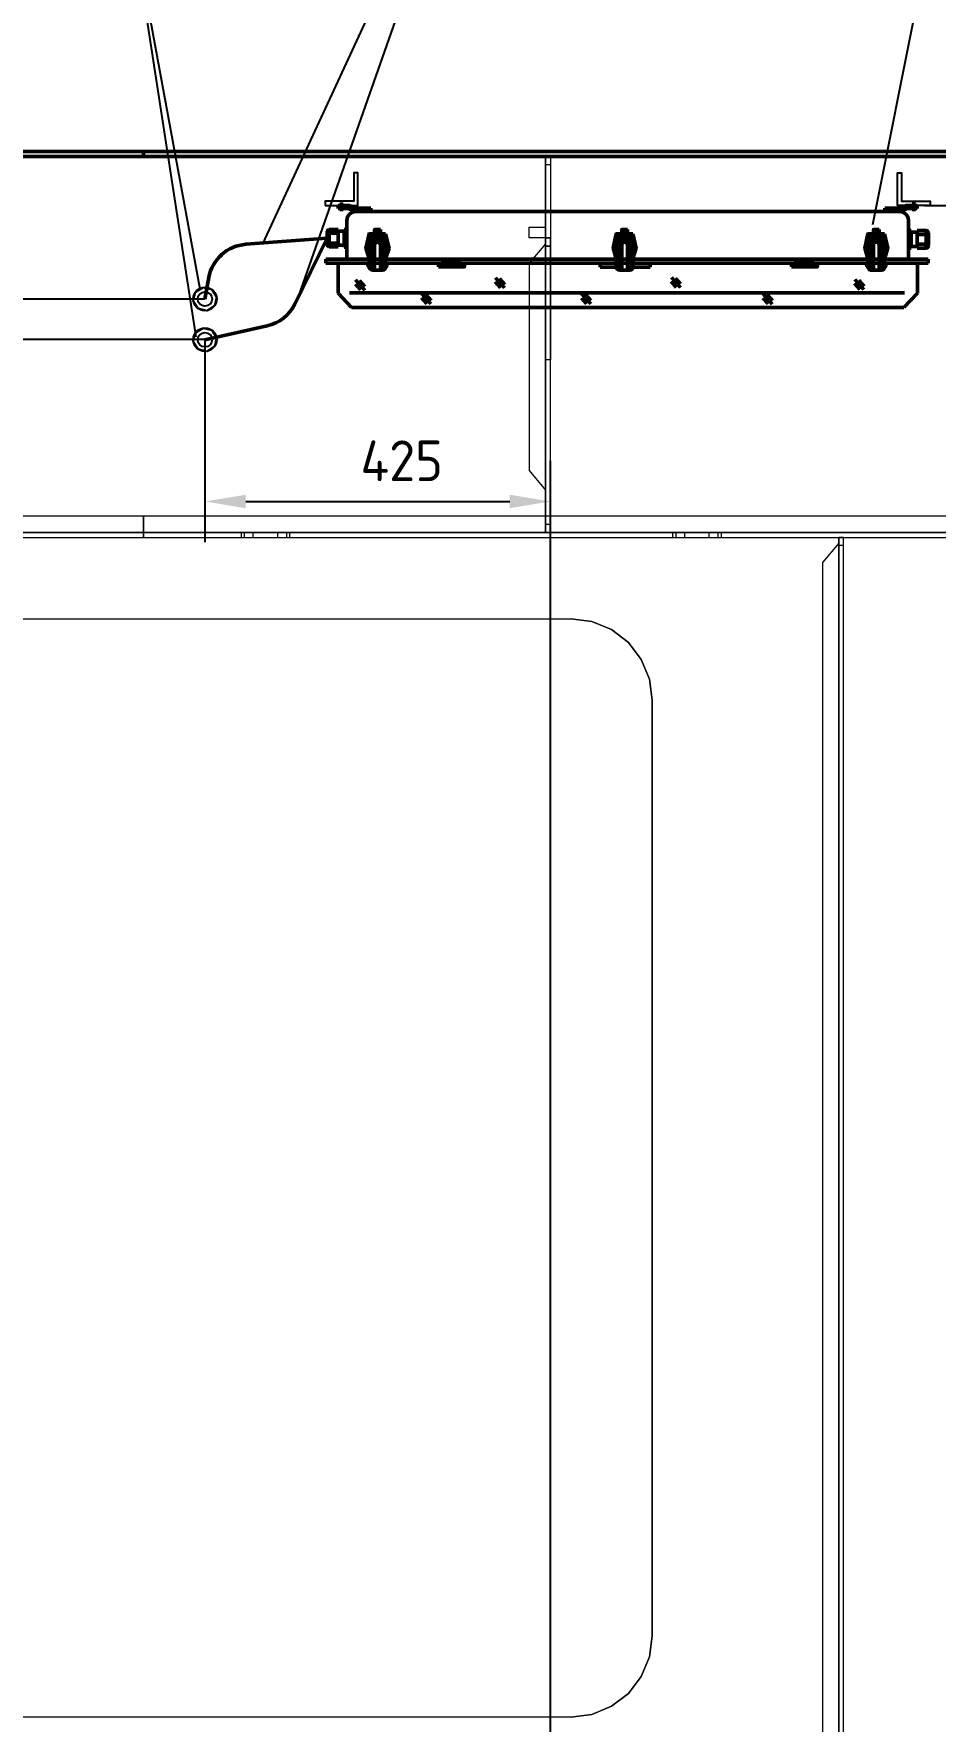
# Model space of a CAD drawing. Header units: millimetres. Extents: x -35117 to 70520, y -28859 to 27816.
# Drawn here: x 51631 to 52738, y -9067 to -6993 of the extents above; entities that cross this region are included whole.
import ezdxf

# ---------------------------------------------------------------- set-up
doc = ezdxf.new("R2010")
doc.units = ezdxf.units.MM
for name, color, linetype in [('-1102', 7, 'Continuous'), ('ANCHOR', 50, 'Continuous'), ('CABLE', 6, 'Continuous'), ('EQUIPMENT', 7, 'Continuous'), ('Выноски', 7, 'Continuous'), ('Насыщение', 7, 'Continuous'), ('Эл.слесарное насыщение', 7, 'Continuous')]:
    doc.layers.add(name, color=color, linetype=linetype)
doc.layers.add('Hull', color=1, linetype='Continuous', lineweight=40)
doc.layers.add('Other', color=3, linetype='Continuous', lineweight=60)
doc.styles.add('SIMPLEX', font='simplex.shx', dxfattribs={"width": 0.9, "height": 50})
doc.styles.get("Standard").update_dxf_attribs({"font": 'arial.ttf'})
doc.dimstyles.new('М_20 -1', dxfattribs={"dimscale": 0, "dimtxt": 50, "dimasz": 50, "dimexe": 50, "dimexo": 0, "dimgap": 25, "dimtad": 1, "dimdec": 0, "dimrnd": 5, "dimdsep": 46, "dimtxsty": 'SIMPLEX', "dimcen": 50, "dimclrd": 1, "dimclre": 1, "dimclrt": 3, "dimadec": 0, "dimazin": 0, "dimtfac": 1, "dimtdec": 0, "dimtmove": 0, "dimatfit": 3, "dimfxl": 1, "dimtolj": 1, "dimtzin": 0, "dimarcsym": 0})

# ---------------------------------------------------------------- blocks, each defined once
blk = doc.blocks.new('РР_1508918631_HG-20971400N')
at = {"layer": 'ANCHOR', "color": 0, "linetype": 'ByBlock', "flags": 128}
blk.add_lwpolyline([(2357.7, 1202), (2317.7, 1202), (2317.7, 1242), (2322.7, 1242), (2322.7, 1207), (2357.7, 1207), (2357.7, 1202)], dxfattribs=at)
at = {"layer": 'ANCHOR', "color": 0, "flags": 1}
for tag in ['SystemId', 'Keyword', 'Description', 'DimensionalDescription', '']:
    blk.add_attdef(tag, (2317, 1202), '', height=1, dxfattribs=at)
blk = doc.blocks.new('РР_1508766286_HG-20971400M')
at = {"layer": 'ANCHOR', "color": 0, "linetype": 'ByBlock', "flags": 128}
blk.add_lwpolyline([(1877.7, 1202), (1837.7, 1202), (1837.7, 1242), (1842.7, 1242), (1842.7, 1207), (1877.7, 1207), (1877.7, 1202)], dxfattribs=at)
at = {"layer": 'ANCHOR', "color": 0, "flags": 1}
for tag in ['SystemId', 'Keyword', 'Description', 'DimensionalDescription', '']:
    blk.add_attdef(tag, (1837, 1202), '', height=1, dxfattribs=at)
blk = doc.blocks.new('РР_1508918631_HG-20971400M')
at = {"layer": 'ANCHOR', "color": 0, "linetype": 'ByBlock', "flags": 128}
blk.add_lwpolyline([(1877.7, 1202), (1837.7, 1202), (1837.7, 1242), (1842.7, 1242), (1842.7, 1207), (1877.7, 1207), (1877.7, 1202)], dxfattribs=at)
at = {"layer": 'ANCHOR', "color": 0, "flags": 1}
for tag in ['SystemId', 'Keyword', 'Description', 'DimensionalDescription', '']:
    blk.add_attdef(tag, (1837, 1202), '', height=1, dxfattribs=at)
blk = doc.blocks.new('*D299')
at = {"layer": 'Defpoints', "color": 0, "linetype": 'Continuous'}
for p in [(52725.2, -7143.9), (52837.6, -7143.9), (52725.2, -7203.9)]:
    blk.add_point(p, dxfattribs=at)
at = {"layer": 'Hull', "color": 1, "linetype": 'Continuous', "lineweight": -2}
for p, q in [((52837.6, -7093.9), (52837.6, -7043.9)), ((52725.2, -7143.9), (52887.6, -7143.9)), ((52837.6, -7143.9), (52837.6, -7203.9)), ((52725.2, -7203.9), (52887.6, -7203.9)), ((52837.6, -7253.9), (52837.6, -7499.4))]:
    blk.add_line(p, q, dxfattribs=at)
at = {"layer": 'Hull', "color": 1, "linetype": 'Continuous'}
for points in [[(52829.2, -7093.9), (52845.9, -7093.9), (52837.6, -7143.9)], [(52829.2, -7253.9), (52845.9, -7253.9), (52837.6, -7203.9)]]:
    blk.add_solid(points, dxfattribs=at)
at = {"layer": 'Hull', "color": 3, "linetype": 'Continuous', "lineweight": 9, "insert": (52787.6, -7438), "char_height": 50, "attachment_point": 5, "rotation": 90, "style": 'SIMPLEX'}
blk.add_mtext('\\A1;60', dxfattribs=at)
blk = doc.blocks.new('*D300')
at = {"layer": 'Defpoints', "color": 0, "linetype": 'Continuous'}
for p in [(51595.8, -7143.9), (51841.5, -7143.9), (51841.5, -7319)]:
    blk.add_point(p, dxfattribs=at)
at = {"layer": 'Hull', "color": 1, "linetype": 'Continuous', "lineweight": -2}
for p, q in [((51841.5, -7143.9), (51545.8, -7143.9)), ((51595.8, -7269), (51595.8, -7193.9)), ((51841.5, -7319), (51545.8, -7319))]:
    blk.add_line(p, q, dxfattribs=at)
at = {"layer": 'Hull', "color": 1, "linetype": 'Continuous'}
for points in [[(51587.4, -7193.9), (51604.1, -7193.9), (51595.8, -7143.9)], [(51587.4, -7269), (51604.1, -7269), (51595.8, -7319)]]:
    blk.add_solid(points, dxfattribs=at)
at = {"layer": 'Hull', "color": 3, "linetype": 'Continuous', "lineweight": 9, "insert": (51545.8, -7231.5), "char_height": 50, "attachment_point": 5, "rotation": 90, "style": 'SIMPLEX'}
blk.add_mtext('\\A1;175', dxfattribs=at)
blk = doc.blocks.new('*D301')
at = {"layer": 'Defpoints', "color": 0, "linetype": 'Continuous'}
for p in [(51596.6, -7319), (51841.5, -7319), (51841.5, -7368.9)]:
    blk.add_point(p, dxfattribs=at)
at = {"layer": 'Hull', "color": 1, "linetype": 'Continuous', "lineweight": -2}
for p, q in [((51596.6, -7269), (51596.6, -7219)), ((51841.5, -7319), (51546.6, -7319)), ((51596.6, -7319), (51596.6, -7368.9)), ((51841.5, -7368.9), (51546.6, -7368.9)), ((51596.6, -7418.9), (51596.6, -7591.8))]:
    blk.add_line(p, q, dxfattribs=at)
at = {"layer": 'Hull', "color": 1, "linetype": 'Continuous'}
for points in [[(51588.3, -7269), (51605, -7269), (51596.6, -7319)], [(51588.3, -7418.9), (51605, -7418.9), (51596.6, -7368.9)]]:
    blk.add_solid(points, dxfattribs=at)
at = {"layer": 'Hull', "color": 3, "linetype": 'Continuous', "lineweight": 9, "insert": (51546.6, -7530.3), "char_height": 50, "attachment_point": 5, "rotation": 90, "style": 'SIMPLEX'}
blk.add_mtext('\\A1;50', dxfattribs=at)
blk = doc.blocks.new('*D302')
at = {"layer": 'Defpoints', "color": 0, "linetype": 'Continuous'}
for p in [(51841.5, -7368.9), (52265.8, -7567.8), (52265.8, -10309.1)]:
    blk.add_point(p, dxfattribs=at)
at = {"layer": 'Hull', "color": 1, "linetype": 'Continuous', "lineweight": -2}
for p, q in [((51841.5, -7368.9), (51841.5, -7617.8)), ((52265.8, -10309.1), (52265.8, -7517.8)), ((51891.5, -7567.8), (52215.8, -7567.8))]:
    blk.add_line(p, q, dxfattribs=at)
at = {"layer": 'Hull', "color": 1, "linetype": 'Continuous'}
for points in [[(51891.5, -7559.5), (51891.5, -7576.1), (51841.5, -7567.8)], [(52215.8, -7559.5), (52215.8, -7576.1), (52265.8, -7567.8)]]:
    blk.add_solid(points, dxfattribs=at)
at = {"layer": 'Hull', "color": 3, "linetype": 'Continuous', "lineweight": 9, "insert": (52083.1, -7517.8), "char_height": 50, "attachment_point": 5, "style": 'SIMPLEX'}
blk.add_mtext('\\A1;425', dxfattribs=at)

msp = doc.modelspace()

# ---------------------------------------------------------------- hatches: boundary and pattern name
at = {"layer": 'EQUIPMENT', "lineweight": 50}
h = msp.add_hatch(dxfattribs=at)
h.set_pattern_fill('ANSI32', color=2, scale=1.089062)
h.set_pattern_definition([(45, (-102386.86976, -105105.99963), (-0.2887812584, 0.2887812584), []), (45, (-102386.67724, -105105.99963), (-0.2887812584, 0.2887812584), [])])
h.paths.add_polyline_path([(52655.719, -7238.875), (52676.162, -7238.875), (52676.162, -7270.012), (52671.313, -7270.012), (52671.313, -7249.926, 0.89349141), (52660.818, -7249.926), (52660.818, -7270.012), (52655.719, -7270.012)])
h.paths.add_polyline_path([(52671.313, -7270.012), (52676.162, -7270.012), (52676.162, -7275.076), (52671.313, -7275.076)])
h.paths.add_polyline_path([(52671.313, -7275.076), (52676.162, -7275.076), (52676.162, -7280.166, -0.31608798), (52672.374, -7283.679), (52671.313, -7283.678)])
h.paths.add_polyline_path([(52655.719, -7270.012), (52660.818, -7270.012), (52660.818, -7275.076), (52655.719, -7275.076)])
h.paths.add_polyline_path([(52655.719, -7275.076), (52660.818, -7275.076), (52660.818, -7283.67), (52659.967, -7283.669, -0.34641657), (52655.719, -7279.741)])
h.paths.add_polyline_path([(52662.572, -7233.532), (52669.642, -7233.532), (52669.642, -7238.875), (52662.572, -7238.875)])
h.paths.add_polyline_path([(52346.496, -7238.749), (52366.939, -7238.749), (52366.939, -7270.012), (52362.09, -7270.012), (52362.09, -7249.8, 0.89349141), (52351.595, -7249.8), (52351.595, -7270.012), (52346.496, -7270.012)])
h.paths.add_polyline_path([(52362.09, -7270.012), (52366.939, -7270.012), (52366.939, -7275.076), (52362.09, -7275.076)])
h.paths.add_polyline_path([(52362.09, -7275.076), (52366.939, -7275.076), (52366.939, -7280.04, -0.31608798), (52363.151, -7283.553), (52362.09, -7283.552)])
h.paths.add_polyline_path([(52346.496, -7270.012), (52351.595, -7270.012), (52351.595, -7275.076), (52346.496, -7275.076)])
h.paths.add_polyline_path([(52346.496, -7275.076), (52351.595, -7275.076), (52351.595, -7283.544), (52350.743, -7283.543, -0.34641657), (52346.496, -7279.615)])
h.paths.add_polyline_path([(52353.348, -7233.406), (52360.419, -7233.406), (52360.419, -7238.749), (52353.348, -7238.749)])
h.paths.add_polyline_path([(52042.971, -7238.816), (52063.415, -7238.816), (52063.415, -7270.012), (52058.565, -7270.012), (52058.565, -7249.867, 0.89349141), (52048.07, -7249.867), (52048.07, -7270.012), (52042.971, -7270.012)])
h.paths.add_polyline_path([(52058.565, -7270.012), (52063.415, -7270.012), (52063.415, -7275.076), (52058.565, -7275.076)])
h.paths.add_polyline_path([(52058.565, -7275.076), (52063.415, -7275.076), (52063.415, -7280.108, -0.31608798), (52059.627, -7283.62), (52058.565, -7283.619)])
h.paths.add_polyline_path([(52042.971, -7275.076), (52048.07, -7275.076), (52048.07, -7283.611), (52047.219, -7283.61, -0.34641657), (52042.971, -7279.682)])
h.paths.add_polyline_path([(52042.971, -7270.012), (52048.07, -7270.012), (52048.07, -7275.076), (52042.971, -7275.076)])
h.paths.add_polyline_path([(52049.824, -7233.474), (52056.895, -7233.474), (52056.895, -7238.816), (52049.824, -7238.816)])
h.paths.add_polyline_path([(52042.971, -7238.816), (52042.971, -7245.056), (52040.868, -7256.392), (52042.773, -7269.049), (52039.113, -7256.441)])
h.paths.add_polyline_path([(52063.415, -7244.613), (52063.415, -7238.816), (52067.567, -7256.441), (52063.415, -7269.752), (52065.669, -7256.389)])
h.paths.add_polyline_path([(52042.971, -7275.076), (52042.971, -7279.208, -0.79965413)])
h.paths.add_polyline_path([(52063.415, -7275.076, -0.75958809), (52063.415, -7279.419)])
h.paths.add_polyline_path([(52346.496, -7238.749), (52346.496, -7244.989), (52344.392, -7256.325), (52346.297, -7268.981), (52342.638, -7256.374)])
h.paths.add_polyline_path([(52366.939, -7244.545), (52366.939, -7238.749), (52371.091, -7256.374), (52366.939, -7269.684), (52369.193, -7256.322)])
h.paths.add_polyline_path([(52655.719, -7238.875), (52655.719, -7245.115), (52653.616, -7256.451), (52655.52, -7269.107), (52651.861, -7256.5)])
h.paths.add_polyline_path([(52676.162, -7244.671), (52676.162, -7238.875), (52680.315, -7256.5), (52676.162, -7269.81), (52678.417, -7256.448)])
h.paths.add_polyline_path([(52676.162, -7275.076, -0.75958809), (52676.162, -7279.419)])
h.paths.add_polyline_path([(52655.719, -7275.076), (52655.719, -7279.208, -0.79965413)])
h.paths.add_polyline_path([(52567.125, -7270.012), (52587.627, -7270.012), (52587.627, -7275.076), (52567.125, -7275.076)])
h.paths.add_polyline_path([(52561.798, -7275.076), (52593.685, -7275.076), (52593.685, -7279.558), (52561.798, -7279.558)])
h.paths.add_polyline_path([(52133.74, -7270.012), (52154.241, -7270.012), (52154.241, -7275.076), (52133.74, -7275.076)])
h.paths.add_polyline_path([(52128.413, -7275.076), (52160.3, -7275.076), (52160.3, -7279.558), (52128.413, -7279.558)])

# ---------------------------------------------------------------- linework, layer by layer
at = {"layer": '-1102', "color": 3, "lineweight": 0}
for p, q in [((52316.692, -7715.305), (52290.813, -7711.896)), ((52340.813, -7725.297), (52316.692, -7715.305)), ((52361.522, -7741.187), (52340.813, -7725.297)), ((52377.414, -7761.896), (52361.522, -7741.187)), ((52387.405, -8987.781), (52390.813, -8961.896)), ((52377.414, -9011.896), (52387.405, -8987.781)), ((52361.522, -9032.605), (52377.414, -9011.896)), ((52340.813, -9048.499), (52361.522, -9032.605)), ((52290.813, -9061.896), (52316.692, -9058.49)), ((52316.692, -9058.49), (52340.813, -9048.499))]:
    msp.add_line(p, q, dxfattribs=at)
at = {"layer": 'CABLE', "color": 6, "linetype": 'Continuous', "lineweight": 50}
msp.add_lwpolyline([(51841.482, -7319.01), (51846.28, -7292.653, -0.34174854), (51891.798, -7251.742), (51991.482, -7244.398), (51951.738, -7325.23, -0.22729345), (51917.771, -7351.965), (51841.482, -7369.01)], format="xyb", dxfattribs=at)
at = {"layer": 'EQUIPMENT', "color": 2, "lineweight": 50}
for p, q in [((52005.274, -7203.897), (52005.274, -7207.897)), ((52009.284, -7210.857), (52009.284, -7200.311)), ((52694.672, -7211.54), (52026.745, -7211.54)), ((52044.999, -7207.54), (52044.999, -7211.54)), ((52120.744, -7211.54), (52077.132, -7211.54)), ((52643.597, -7211.54), (52599.985, -7211.54)), ((52676.418, -7207.54), (52676.418, -7211.54)), ((52712.133, -7210.857), (52712.133, -7200.311)), ((52716.143, -7203.897), (52716.143, -7207.897)), ((51991.482, -7251.834), (51991.482, -7236.963)), ((51994.169, -7255.069), (51994.169, -7233.432)), ((51994.169, -7233.432), (52005.089, -7233.473)), ((52005.089, -7233.473), (52005.089, -7255.069)), ((52012.587, -7235.538), (52005.089, -7235.538)), ((52012.587, -7235.538), (52012.587, -7233.493)), ((52012.587, -7233.493), (52015.855, -7233.493)), ((52012.587, -7235.538), (52012.587, -7255.089)), ((52015.855, -7269.338), (52015.855, -7221.2)), ((52056.895, -7233.474), (52049.824, -7233.474)), ((52049.824, -7238.816), (52049.824, -7233.474)), ((52056.895, -7233.474), (52056.895, -7238.816)), ((52360.419, -7233.406), (52353.348, -7233.406)), ((52353.348, -7238.749), (52353.348, -7233.406)), ((52360.419, -7233.406), (52360.419, -7238.749)), ((52669.642, -7233.532), (52662.572, -7233.532)), ((52662.572, -7238.875), (52662.572, -7233.532)), ((52669.642, -7233.532), (52669.642, -7238.875)), ((52705.562, -7269.99), (52705.562, -7222.431)), ((52708.829, -7234.773), (52705.562, -7234.773)), ((52708.829, -7254.324), (52708.829, -7234.773)), ((52708.829, -7236.899), (52716.328, -7236.899)), ((52716.328, -7256.39), (52716.328, -7234.793)), ((52716.328, -7234.793), (52727.247, -7234.793)), ((52727.247, -7234.793), (52727.247, -7256.43)), ((51991.482, -7244.23), (51991.482, -7251.834)), ((52005.089, -7238.237), (51994.169, -7238.237)), ((52005.089, -7250.356), (51994.169, -7250.356)), ((52005.089, -7255.069), (51994.169, -7255.069)), ((52012.587, -7252.963), (52005.089, -7252.963)), ((52012.587, -7238.258), (52015.855, -7238.258)), ((52012.587, -7250.377), (52015.855, -7250.377)), ((52012.587, -7255.089), (52015.855, -7255.089)), ((52042.971, -7238.816), (52039.113, -7256.441)), ((52039.113, -7256.441), (52042.971, -7269.733)), ((52042.971, -7245.056), (52040.868, -7256.392)), ((52040.868, -7256.392), (52042.773, -7269.049)), ((52042.971, -7279.682), (52042.971, -7238.816)), ((52063.415, -7238.816), (52042.971, -7238.816)), ((52048.07, -7249.867), (52048.07, -7283.638)), ((52049.822, -7251.724), (52049.797, -7283.612)), ((52056.892, -7252.255), (52056.868, -7283.618)), ((52058.565, -7249.867), (52058.565, -7283.638)), ((52063.415, -7238.816), (52063.415, -7280.108)), ((52063.415, -7238.816), (52067.567, -7256.441)), ((52063.415, -7244.613), (52065.669, -7256.389)), ((52065.669, -7256.389), (52063.415, -7269.752)), ((52067.567, -7256.441), (52063.415, -7269.752)), ((52346.496, -7238.749), (52342.638, -7256.374)), ((52342.638, -7256.374), (52346.496, -7269.666)), ((52346.496, -7244.989), (52344.392, -7256.325)), ((52344.392, -7256.325), (52346.297, -7268.981)), ((52346.496, -7279.615), (52346.496, -7238.749)), ((52366.939, -7238.749), (52346.496, -7238.749)), ((52351.595, -7249.8), (52351.595, -7283.571)), ((52353.346, -7251.657), (52353.321, -7283.545)), ((52360.416, -7252.187), (52360.392, -7283.55)), ((52362.09, -7249.8), (52362.09, -7283.571)), ((52366.939, -7238.749), (52366.939, -7280.04)), ((52366.939, -7238.749), (52371.091, -7256.374)), ((52366.939, -7244.545), (52369.193, -7256.322)), ((52369.193, -7256.322), (52366.939, -7269.684)), ((52371.091, -7256.374), (52366.939, -7269.684)), ((52655.719, -7238.875), (52651.861, -7256.5)), ((52651.861, -7256.5), (52655.719, -7269.792)), ((52655.719, -7245.115), (52653.616, -7256.451)), ((52653.616, -7256.451), (52655.52, -7269.107)), ((52655.719, -7279.741), (52655.719, -7238.875)), ((52676.162, -7238.875), (52655.719, -7238.875)), ((52660.818, -7249.926), (52660.818, -7283.697)), ((52662.57, -7251.783), (52662.545, -7283.671)), ((52669.639, -7252.313), (52669.615, -7283.676)), ((52671.313, -7249.926), (52671.313, -7283.697)), ((52676.162, -7238.875), (52676.162, -7280.166)), ((52676.162, -7238.875), (52680.315, -7256.5)), ((52676.162, -7244.671), (52678.417, -7256.448)), ((52678.417, -7256.448), (52676.162, -7269.81)), ((52680.315, -7256.5), (52676.162, -7269.81)), ((52708.829, -7239.486), (52705.562, -7239.486)), ((52708.829, -7251.604), (52705.562, -7251.604)), ((52708.829, -7256.369), (52705.562, -7256.369)), ((52708.829, -7254.324), (52708.829, -7256.369)), ((52708.829, -7254.324), (52716.328, -7254.324)), ((52716.328, -7239.506), (52727.247, -7239.506)), ((52716.328, -7251.625), (52727.247, -7251.625)), ((52727.247, -7256.43), (52716.328, -7256.39)), ((52729.935, -7245.632), (52729.935, -7238.029)), ((52729.935, -7238.029), (52729.935, -7252.899)), ((51989.917, -7270.012), (51989.917, -7275.076)), ((52729.917, -7270.012), (51989.917, -7270.012)), ((52729.918, -7275.076), (51989.917, -7275.076)), ((52004.975, -7275.076), (52004.975, -7311.88)), ((52128.413, -7279.558), (52128.413, -7275.076)), ((52133.74, -7270.012), (52133.74, -7275.076)), ((52154.241, -7275.076), (52154.241, -7270.012)), ((52160.3, -7275.076), (52160.3, -7279.558)), ((52327.054, -7280.04), (52327.054, -7275.076)), ((52388.119, -7280.04), (52388.119, -7275.076)), ((52561.798, -7279.558), (52561.798, -7275.076)), ((52567.125, -7270.012), (52567.125, -7275.076)), ((52587.627, -7275.076), (52587.627, -7270.012)), ((52593.685, -7275.076), (52593.685, -7279.558)), ((52716.433, -7275.076), (52716.433, -7311.88)), ((52729.917, -7270.012), (52729.917, -7275.069)), ((52026.485, -7295.383), (52037.64, -7307.937)), ((52031.421, -7296.357), (52037.81, -7303.448)), ((52059.627, -7283.62), (52047.219, -7283.61)), ((52160.3, -7279.558), (52128.413, -7279.558)), ((52198.055, -7298.083), (52204.445, -7305.175)), ((52198.365, -7292.9), (52209.519, -7305.455)), ((52203.3, -7293.875), (52209.69, -7300.966)), ((52346.581, -7280.029), (52327.054, -7280.04)), ((52363.151, -7283.553), (52350.743, -7283.543)), ((52366.939, -7280.04), (52388.119, -7280.04)), ((52413.992, -7297.6), (52420.382, -7304.691)), ((52414.302, -7292.417), (52425.457, -7304.971)), ((52419.237, -7293.391), (52425.627, -7300.483)), ((52593.685, -7279.558), (52561.798, -7279.558)), ((52639.301, -7300.128), (52645.69, -7307.22)), ((52639.61, -7294.945), (52650.765, -7307.5)), ((52644.546, -7295.919), (52650.935, -7303.011)), ((52672.374, -7283.679), (52659.967, -7283.669)), ((52004.975, -7311.88), (52021.497, -7329.54)), ((52700.58, -7311.206), (52018.845, -7311.206)), ((52026.176, -7300.565), (52032.565, -7307.657)), ((52107.482, -7317.744), (52113.872, -7324.835)), ((52107.791, -7312.561), (52118.946, -7325.115)), ((52112.727, -7313.535), (52119.117, -7320.627)), ((52303.744, -7317.752), (52310.134, -7324.844)), ((52304.053, -7312.569), (52315.208, -7325.124)), ((52308.989, -7313.543), (52315.379, -7320.635)), ((52526.764, -7317.767), (52533.154, -7324.859)), ((52527.073, -7312.584), (52538.228, -7325.139)), ((52532.009, -7313.558), (52538.399, -7320.65)), ((52716.433, -7311.88), (52700.004, -7329.54)), ((52700.004, -7329.54), (52021.497, -7329.54))]:
    msp.add_line(p, q, dxfattribs=at)
for points in [[(52044.999, -7207.54), (52027.504, -7207.54), (52018.246, -7203.897), (52005.274, -7203.897)], [(52044.999, -7211.54), (52026.745, -7211.54), (52017.487, -7207.897), (52005.274, -7207.897)], [(52676.418, -7207.54), (52693.913, -7207.54), (52703.171, -7203.897), (52716.143, -7203.897)], [(52676.418, -7211.54), (52694.672, -7211.54), (52703.93, -7207.897), (52716.143, -7207.897)]]:
    msp.add_lwpolyline(points, dxfattribs=at)
for centre, radius, start, end in [((52026.745, -7222.431), 10.891, 90, 180), ((52694.672, -7222.431), 10.891, 0, 90), ((51995.07, -7236.928), 3.59, 104.564541, 180.889137), ((52726.591, -7238.072), 3.344, 0.745631, 78.677189), ((51994.826, -7251.79), 3.344, 180.745631, 258.677189), ((52053.318, -7250.46), 5.281, 6.438972, 173.561028), ((52053.317, -7252.52), 3.585, 4.236783, 167.180639), ((52356.842, -7250.392), 5.281, 6.438972, 173.561028), ((52356.841, -7252.452), 3.585, 4.236783, 167.180639), ((52666.065, -7250.518), 5.281, 6.438972, 173.561028), ((52666.065, -7252.578), 3.585, 4.236783, 167.180639), ((52726.347, -7252.935), 3.59, 284.564541, 0.889137), ((52043.437, -7277.142), 2.118, 102.704555, 257.295445), ((52062.81, -7277.247), 2.254, 285.560258, 74.439742), ((52656.185, -7277.142), 2.118, 102.704555, 257.295445), ((52675.558, -7277.247), 2.254, 285.560258, 74.439742), ((52047.59, -7278.949), 4.677, 189.023542, 268.27764), ((52059.02, -7279.167), 4.494, 277.474318, 347.922659), ((52351.114, -7278.881), 4.677, 189.023542, 268.27764), ((52362.545, -7279.1), 4.494, 277.474318, 347.922659), ((52660.337, -7279.007), 4.677, 189.023542, 268.27764), ((52671.768, -7279.226), 4.494, 277.474318, 347.922659)]:
    msp.add_arc(centre, radius, start, end, dxfattribs=at)
at = {"layer": 'Hull', "color": 4, "linetype": 'Continuous', "lineweight": 50}
for p, q in [((51765.813, -7137.897), (50865.813, -7137.897)), ((51040.813, -7137.897), (51765.813, -7137.897)), ((51765.813, -7143.897), (51040.813, -7143.897)), ((51765.813, -7143.897), (51765.813, -7137.897)), ((51765.813, -7137.897), (57370.812, -7137.897)), ((51765.813, -7143.897), (51765.813, -7137.897)), ((55850.812, -7137.897), (51765.813, -7137.897)), ((51765.813, -7137.897), (51765.813, -7143.897)), ((57370.812, -7143.897), (51765.813, -7143.897))]:
    msp.add_line(p, q, dxfattribs=at)
at = {"layer": 'Hull', "color": 86, "linetype": 'Continuous', "lineweight": 9}
for p, q in [((52259.811, -7243.897), (52259.811, -7143.897)), ((52265.813, -7153.898), (52259.811, -7153.898)), ((52239.812, -7243.897), (52239.812, -7230.506)), ((52239.812, -7230.506), (52259.811, -7230.506)), ((52239.812, -7243.897), (52239.812, -7230.506)), ((52259.811, -7230.506), (52259.811, -7243.897)), ((52259.811, -7243.897), (52239.812, -7243.897)), ((52259.811, -7251.047), (52239.812, -7274.885)), ((52259.811, -7243.897), (52259.811, -7253.898)), ((52259.811, -7553.748), (52259.811, -7251.047)), ((52265.813, -7253.898), (52259.811, -7253.898)), ((52259.811, -7253.898), (52265.813, -7253.898)), ((52259.811, -7253.898), (52259.811, -7393.897)), ((52265.813, -7595.899), (52265.813, -7253.898)), ((52239.812, -7274.885), (52239.812, -7529.911)), ((52239.812, -7529.911), (52259.811, -7553.748)), ((51765.813, -7585.898), (51765.813, -7605.896)), ((51765.813, -7585.898), (51765.813, -7605.896)), ((51765.813, -7605.896), (50865.813, -7605.896)), ((51765.813, -7605.896), (51765.813, -7611.896)), ((53610.811, -7605.896), (51765.813, -7605.896)), ((51765.813, -7605.896), (51765.813, -7611.896)), ((51765.813, -7611.896), (51765.813, -7605.896)), ((51885.811, -7605.896), (51885.811, -7611.896)), ((51890.206, -7605.896), (51885.811, -7605.896)), ((51890.206, -7611.896), (51890.206, -7605.896)), ((51900.811, -7605.896), (51890.206, -7605.896)), ((51900.811, -7611.896), (51900.811, -7605.896)), ((51930.813, -7605.896), (51900.811, -7605.896)), ((51930.813, -7611.896), (51930.813, -7605.896)), ((51941.418, -7605.896), (51930.813, -7605.896)), ((51941.418, -7605.896), (51941.418, -7611.896)), ((51945.812, -7605.896), (51941.418, -7605.896)), ((51945.812, -7611.896), (51945.812, -7605.896)), ((52259.811, -7595.899), (52265.813, -7595.899)), ((52259.811, -7605.896), (52259.811, -7595.899)), ((52415.813, -7605.896), (52415.813, -7611.896)), ((52420.206, -7605.896), (52415.813, -7605.896)), ((52420.206, -7611.896), (52420.206, -7605.896)), ((52430.812, -7605.896), (52420.206, -7605.896)), ((52430.812, -7611.896), (52430.812, -7605.896)), ((52460.812, -7605.896), (52430.812, -7605.896)), ((52460.812, -7611.896), (52460.812, -7605.896)), ((52471.419, -7605.896), (52460.812, -7605.896)), ((52471.419, -7605.896), (52471.419, -7611.896)), ((52475.812, -7605.896), (52471.419, -7605.896)), ((52475.812, -7611.896), (52475.812, -7605.896)), ((50858.59, -7611.896), (51765.813, -7611.896)), ((51765.813, -7611.896), (53610.811, -7611.896)), ((51885.811, -7611.896), (51890.206, -7611.896)), ((51890.206, -7611.896), (51900.811, -7611.896)), ((51900.811, -7611.896), (51930.813, -7611.896)), ((51930.813, -7611.896), (51941.418, -7611.896)), ((51941.418, -7611.896), (51945.812, -7611.896)), ((52415.813, -7611.896), (52420.206, -7611.896)), ((52420.206, -7611.896), (52430.812, -7611.896)), ((52430.812, -7611.896), (52460.812, -7611.896)), ((52460.812, -7611.896), (52471.419, -7611.896)), ((52471.419, -7611.896), (52475.812, -7611.896)), ((52619.812, -7619.047), (52599.812, -7642.884)), ((52619.812, -9626.899), (52619.812, -7619.047)), ((52625.812, -7621.897), (52619.812, -7621.897)), ((52599.812, -7642.884), (52599.812, -9626.899))]:
    msp.add_line(p, q, dxfattribs=at)
at = {"layer": 'Hull', "color": 4, "linetype": 'Continuous', "lineweight": 50}
msp.add_lwpolyline([(53559.812, -7153.898), (53552.74, -7150.968), (53549.812, -7143.897), (51765.813, -7143.897)], dxfattribs=at)
at = {"layer": 'Hull', "color": 86, "linetype": 'Continuous', "lineweight": 9}
for points in [[(52259.811, -7143.897), (52265.813, -7143.897), (52265.813, -7153.898)], [(52259.811, -7143.897), (52259.811, -7153.898), (52259.811, -7243.897)], [(52265.813, -7153.898), (52265.813, -7243.897), (52259.811, -7243.897)], [(52259.811, -7251.047), (52239.812, -7274.885), (52239.812, -7529.911), (52259.811, -7553.748)], [(52265.813, -7253.898), (52265.813, -7243.897), (52259.811, -7243.897)], [(52259.811, -7595.899), (52259.811, -7253.898), (52259.811, -7243.897)], [(52259.811, -7243.897), (52259.811, -7560.898), (52259.811, -7562.8), (52259.811, -7568.219), (52259.811, -7576.331), (52259.811, -7585.898), (52259.811, -7605.896)], [(52259.811, -7243.897), (52265.813, -7243.897), (52265.813, -7253.898)], [(52259.811, -7393.897), (52259.811, -7385.138), (52259.811, -7243.897)], [(52265.813, -7253.898), (52265.813, -7393.897), (52259.811, -7393.897)], [(50865.813, -7605.896), (51765.813, -7605.896), (51765.813, -7585.898), (50865.813, -7585.898)], [(51765.813, -7605.896), (53653.661, -7605.896), (53629.826, -7585.898), (51765.813, -7585.898)], [(52259.811, -7605.896), (52265.813, -7605.896), (52265.813, -7595.899)], [(52619.812, -7619.047), (52599.812, -7642.884), (52599.812, -9626.899)], [(52625.812, -7621.897), (52625.812, -7611.896), (52619.812, -7611.896)], [(52619.812, -9711.896), (52619.812, -7621.897), (52619.812, -7611.896)], [(52619.812, -7611.896), (52619.812, -9626.899), (52619.812, -9649.219), (52619.812, -9711.896)], [(52619.812, -9711.896), (52625.812, -9711.896), (52625.812, -7621.897)]]:
    msp.add_lwpolyline(points, dxfattribs=at)
at = {"layer": 'Other', "color": 5, "linetype": 'Continuous', "lineweight": 20}
for p, q in [((51240.813, -7711.896), (51765.813, -7711.896)), ((51765.813, -7711.896), (52290.813, -7711.896)), ((52387.405, -7786.014), (52377.414, -7761.896)), ((52390.813, -7811.896), (52387.405, -7786.014)), ((52390.813, -7943.897), (52390.813, -7811.896)), ((52390.813, -8961.896), (52390.813, -7943.897)), ((51765.813, -9061.896), (51240.813, -9061.896)), ((52290.813, -9061.896), (51765.813, -9061.896))]:
    msp.add_line(p, q, dxfattribs=at)
for points in [[(52290.813, -7711.896), (52316.692, -7715.305), (52340.813, -7725.297), (52361.522, -7741.187), (52377.414, -7761.896), (52387.405, -7786.014), (52390.813, -7811.896), (52390.813, -7943.897)], [(52390.813, -7943.897), (52390.813, -8961.896), (52387.405, -8987.781), (52377.414, -9011.896), (52361.522, -9032.605), (52340.813, -9048.499), (52316.692, -9058.49), (52290.813, -9061.896)]]:
    msp.add_lwpolyline(points, dxfattribs=at)
at = {"layer": 'Выноски', "color": 1}
for p, q in [((51835.559, -7306.927), (51745.18, -6814.509)), ((51745.18, -6814.509), (51830.366, -7365.506))]:
    msp.add_line(p, q, dxfattribs=at)
at = {"layer": 'Насыщение', "color": 1}
for p, q in [((52191.992, -6646.017), (51912.446, -7250.221)), ((51956.735, -7315.066), (52191.992, -6646.017)), ((52735.972, -6854.261), (52661.444, -7227.996))]:
    msp.add_line(p, q, dxfattribs=at)
at = {"layer": 'Насыщение'}
for points in [[(51839.196, -7304.692), (51849.99, -7307.269), (51855.801, -7316.724), (51853.224, -7327.519), (51843.769, -7333.329), (51832.974, -7330.752), (51827.164, -7321.297), (51829.741, -7310.502)], [(51839.196, -7354.692), (51849.99, -7357.269), (51855.801, -7366.724), (51853.224, -7377.519), (51843.769, -7383.329), (51832.974, -7380.752), (51827.164, -7371.297), (51829.741, -7360.502)]]:
    msp.add_lwpolyline(points, close=True, dxfattribs=at)
for centre, radius in [((51841.482, -7318.897), 14.5), ((51841.482, -7319.01), 8.855), ((51841.482, -7368.897), 14.5), ((51841.482, -7369.01), 8.855)]:
    msp.add_circle(centre, radius, dxfattribs=at)

# ---------------------------------------------------------------- block references
at = {"layer": 'Эл.слесарное насыщение', "lineweight": 50, "xscale": -1}
msp.add_blockref('РР_1508918631_HG-20971400N', (54346.944, -8405.925), dxfattribs=at)
at = {"layer": 'Эл.слесарное насыщение', "lineweight": 50}
for name in ['РР_1508766286_HG-20971400M', 'РР_1508918631_HG-20971400M']:
    msp.add_blockref(name, (50854.469, -8405.925), dxfattribs=at)

# ---------------------------------------------------------------- dimensions: what is measured, and where the dimension line sits
at = {"layer": 'Hull', "color": 86, "linetype": 'Continuous', "lineweight": 9}
for base, p1, p2, angle, picture, middle in [((52837.582, -7143.897), (52725.169, -7203.897), (52725.169, -7143.897), 90, '*D299', (52837.582, -7437.994)), ((51596.637, -7319.01), (51841.482, -7368.897), (51841.482, -7319.01), 90, '*D301', (51596.637, -7530.326)), ((52265.81, -7567.804), (51841.482, -7368.897), (52265.81, -10309.107), 180, '*D302', (52083.103, -7567.804))]:
    dim = msp.add_linear_dim(base=base, p1=p1, p2=p2, angle=angle, dimstyle='М_20 -1', override={"dimscale": 1, "dimfxl": 1.25}, dxfattribs=at)
    dim.commit()
    dim.dimension.update_dxf_attribs({"geometry": picture, "text_midpoint": middle, "dimtype": 160})
dim = msp.add_linear_dim(base=(51595.759, -7143.897), p1=(51841.482, -7319.01), p2=(51841.482, -7143.897), angle=90, dimstyle='М_20 -1', override={"dimscale": 1, "dimfxl": 1.25}, dxfattribs=at)
dim.commit()
dim.dimension.update_dxf_attribs({"geometry": '*D300', "text_midpoint": (51545.759, -7231.454)})

doc.saveas('drawing.dxf')
